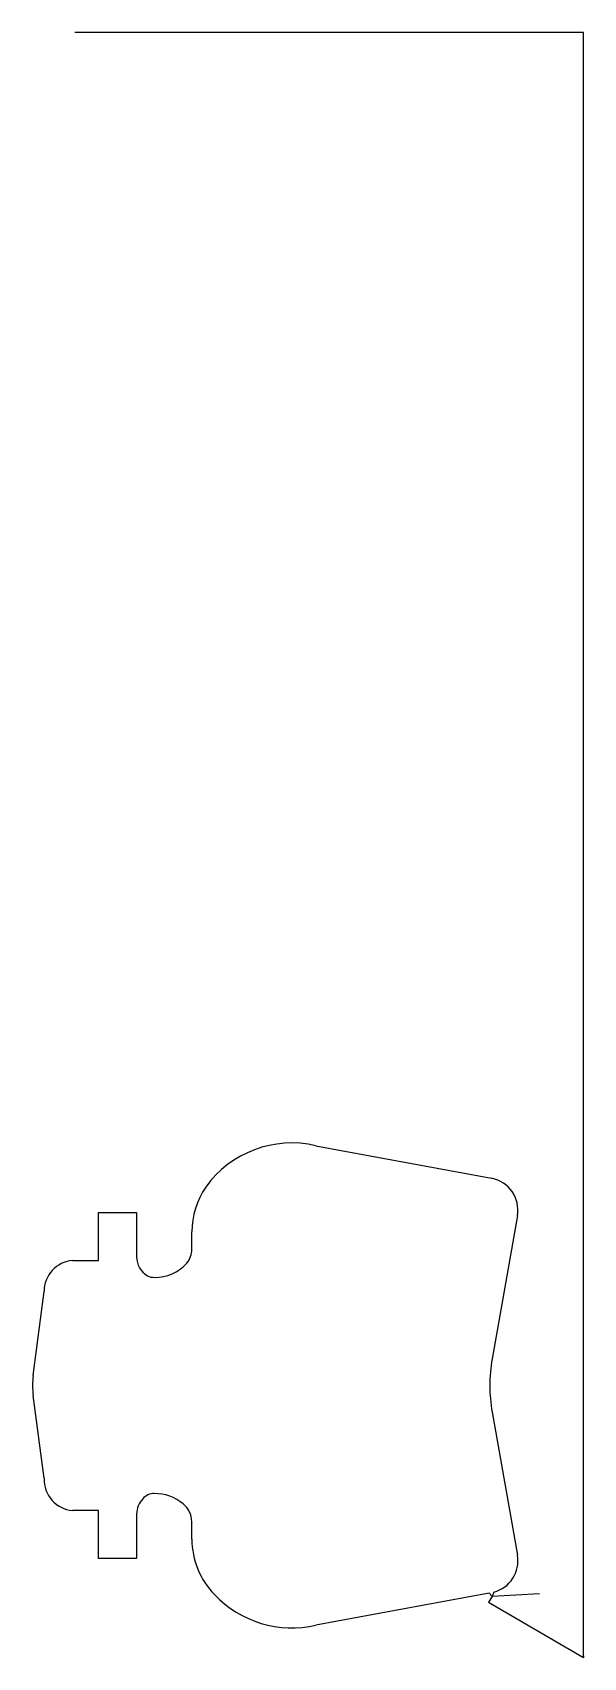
# Model space of a CAD drawing. Header units: metres. Extents: x 460 to 814, y 0 to 1045.
import ezdxf

# ---------------------------------------------------------------- set-up
doc = ezdxf.new("R2010")
doc.units = ezdxf.units.M

msp = doc.modelspace()

# ---------------------------------------------------------------- linework, layer by layer
at = {"layer": 'TOOL_0'}
for p, q in [((488.431, 1045.473), (487.431, 1045.473)), ((814.428, 1045.473), (488.431, 1045.473)), ((814.428, 1), (814.428, 1045.473)), ((642.461, 329.249), (755.325, 308.284)), ((502.671, 255.411), (502.671, 286.261)), ((502.671, 286.261), (527.171, 286.261)), ((527.171, 286.261), (527.171, 257.78)), ((771.97, 284.28), (755.742, 192.246)), ((562.671, 262.675), (562.671, 273.821)), ((486.071, 255.411), (502.671, 255.411)), ((460.793, 181.534), (467.671, 235.406)), ((467.67, 115.329), (460.79, 168.512)), ((755.742, 157.777), (771.97, 65.743)), ((502.672, 94.612), (486.071, 94.612)), ((502.672, 63.762), (502.672, 94.612)), ((527.172, 92.243), (527.172, 63.762)), ((562.671, 76.203), (562.671, 87.348)), ((527.172, 63.762), (502.672, 63.762)), ((756.789, 42.066), (755.84, 39.218)), ((753.85, 41.465), (642.462, 20.774)), ((755.84, 39.218), (753.422, 35.676)), ((753.422, 35.676), (814.428, 0)), ((755.841, 39.218), (753.85, 41.465)), ((786.149, 40.947), (755.841, 39.218)), ((814.428, 0), (814.428, 1)), ((814.428, 1), (814.428, 0)), ((814.428, 0), (814.428, 1)), ((814.428, 0), (814.428, 0))]:
    msp.add_line(p, q, dxfattribs=at)
for centre, radius, start, end in [((627.008, 262.844), 68.179, 76.899941, 144.32536), ((751.535, 287.883), 20.75, 350.000658, 79.475842), ((613.421, 273.821), 50.75, 145.446938, 180), ((548.34, 262.704), 14.331, 321.24029, 359.884057), ((487.627, 235.516), 19.956, 94.472034, 180.315818), ((541.238, 257.739), 14.067, 179.833005, 239.871681), ((539.166, 271.716), 27.157, 268.729782, 318.530456), ((538.375, 253.814), 9.25, 243.008327, 271.170782), ((853.484, 175.011), 99.25, 169.999745, 189.999686), ((501.652, 175.013), 41.376, 170.932203, 189.039794), ((487.649, 114.545), 19.995, 177.752798, 265.473608), ((538.463, 95.771), 9.687, 89.373001, 139.249217), ((539.125, 78.1), 27.363, 49.060299, 91.164311), ((541.481, 92.219), 14.31, 136.361973, 179.9039), ((548.059, 87.255), 14.612, 0.364662, 52.001557), ((613.814, 76.279), 51.143, 180.085143, 224.496967), ((751.535, 62.14), 20.75, 284.667108, 9.999342), ((627.018, 87.317), 68.312, 223.338558, 283.066473)]:
    msp.add_arc(centre, radius, start, end, dxfattribs=at)

doc.saveas('drawing.dxf')
